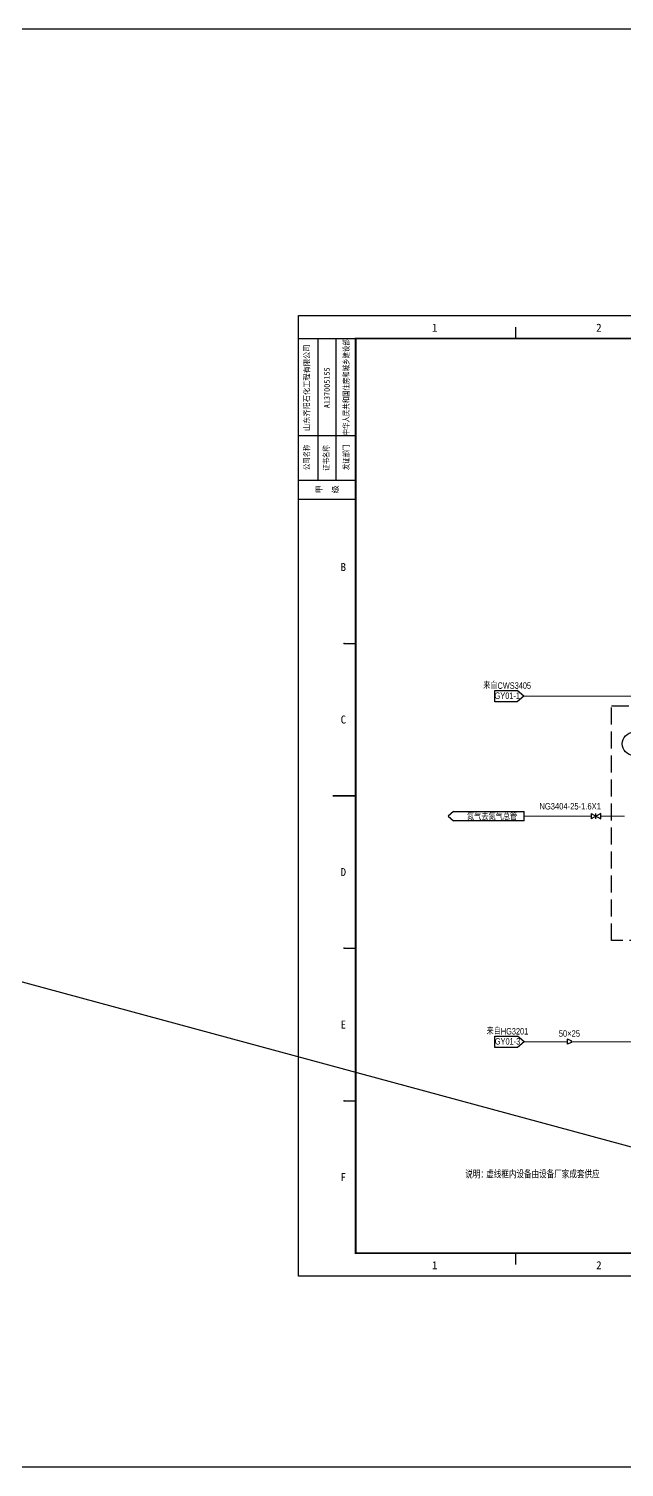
# Model space of a CAD drawing. Header units: millimetres. Extents: x 9671 to 25689, y -17516 to -2951.
# Drawn here: x 24263 to 24524, y -3580 to -2951 of the extents above; entities that cross this region are included whole.
import ezdxf
from ezdxf.enums import TextEntityAlignment as Align

# ---------------------------------------------------------------- set-up
doc = ezdxf.new("R2010")
doc.units = ezdxf.units.MM
doc.linetypes.add('DASH', pattern=[0.35, 0.25, -0.1])
for name, color, linetype in [('sb', 2, 'Continuous'), ('图框', 4, 'Continuous'), ('均压线', 7, 'BALANCE_LINE')]:
    doc.layers.add(name, color=color, linetype=linetype)
doc.layers.add('放空气管', color=7, linetype='o_LINE', lineweight=30)
doc.styles.add('QSDI', font='SimSun.ttf', dxfattribs={"width": 0.8})
doc.styles.add('XUE 100', font='vcadtxt1.shx', dxfattribs={"width": 0.85, "bigfont": 'vcadhz.shx'})
doc.styles.add('标准绘图汉字', font='VCADTXT1', dxfattribs={"width": 0.8, "bigfont": 'VCADHZ'})
doc.linetypes.add('BALANCE_LINE', pattern='A,12.7,-1.54,["||",Standard,S=1.54,R=0,X=-0.635,Y=-0.635],-1.54', length=15.78)
doc.linetypes.add('o_LINE', pattern='A,0.5,-0.2,["o",Standard,S=0.1,R=0,X=-0.1,Y=-0.05],-0.2', length=0.9)

# ---------------------------------------------------------------- blocks, each defined once
blk = doc.blocks.new('2#图框，横')
for p, q in [((7777.69, 0), (7777.69, 420)), ((7777.69, 420), (8371.69, 420)), ((8371.69, 420), (8371.69, 0)), ((7872.57, 415), (7872.57, 410)), ((7942.44, 415), (7942.44, 410)), ((8012.32, 415), (8012.32, 410)), ((8152.07, 415), (8152.07, 410)), ((8221.94, 415), (8221.94, 410)), ((8291.82, 415), (8291.82, 410)), ((8361.69, 343.33), (8366.69, 343.33)), ((8371.69, 0), (8371.69, 297)), ((7797.69, 276.67), (7802.69, 276.67)), ((8361.69, 276.67), (8366.69, 276.67)), ((7797.69, 143.33), (7802.69, 143.33)), ((8361.69, 143.33), (8366.69, 143.33)), ((7797.69, 76.67), (7802.69, 76.67)), ((8361.69, 76.67), (8366.69, 76.67)), ((7872.57, 10), (7872.57, 5)), ((7942.44, 10), (7942.44, 5)), ((8012.32, 10), (8012.32, 5)), ((8152.07, 10), (8152.07, 5)), ((8221.94, 10), (8221.94, 5)), ((8291.82, 10), (8291.82, 5)), ((8371.69, 0), (7777.69, 0)), ((7951.69, 0), (8371.69, 0))]:
    blk.add_line(p, q)
for points, const_width in [([(8082.19, 410), (8082.19, 420)], 0.8), ([(8082.19, 410), (8082.19, 420)], 0.5), ([(7802.69, 210), (7792.69, 210)], 0.8), ([(7792.69, 210), (7802.69, 210)], 0.5), ([(8361.69, 210), (8371.69, 210)], 0.8), ([(8361.69, 210), (8371.69, 210)], 0.5), ([(8082.19, 10), (8082.19, 0)], 0.8), ([(8082.19, 10), (8082.19, 0)], 0.5)]:
    blk.add_lwpolyline(points, dxfattribs=dict(const_width=const_width))
blk.add_lwpolyline([(7802.69, 10, 1, 1, 0), (7802.69, 410, 0.6, 0.6, 0), (8361.69, 410, 0.6, 0.6, 0), (8361.69, 10, 0.6, 0.6, 0)], format="xyseb", close=True)
for p in [(7797.69, 276.67), (7797.69, 210), (7797.69, 143.33), (7797.69, 76.67)]:
    blk.add_point(p)
at = {"style": 'QSDI'}
for s, p in [('1', (7836.11, 412.98)), ('2', (7907.86, 412.98)), ('3', (7979.61, 412.98)), ('4', (8051.36, 412.98)), ('5', (8123.11, 412.98)), ('6', (8194.86, 412.98)), ('7', (8266.61, 412.98)), ('8', (8338.36, 412.98)), ('A', (8365.11, 375.02)), ('B', (7796.11, 308.32)), ('B', (8365.11, 308.32)), ('C', (7796.11, 241.62)), ('C', (8365.11, 241.62)), ('D', (7796.11, 174.92)), ('D', (8365.11, 174.92)), ('E', (7796.11, 108.22)), ('E', (8365.11, 108.22)), ('F', (7796.11, 41.52)), ('F', (8365.11, 41.52)), ('1', (7836.11, 2.98)), ('2', (7907.86, 2.98)), ('3', (7979.61, 2.98)), ('4', (8051.36, 2.98)), ('5', (8123.11, 2.98)), ('6', (8194.86, 2.98)), ('7', (8266.61, 2.98)), ('8', (8338.36, 2.98))]:
    blk.add_text(s, height=3.5, dxfattribs=at).set_placement(p)
blk = doc.blocks.new('1#图框 附件栏')
for p, q in [((1378.65, 584.25), (1403.65, 584.25)), ((1387.17, 584), (1387.17, 522.12)), ((1394.92, 584), (1394.92, 522.12)), ((1403.65, 541.68), (1378.65, 541.68)), ((1403.65, 522.12), (1378.65, 522.12)), ((1378.65, 514), (1403.65, 514))]:
    blk.add_line(p, q)
blk.add_point((1403.65, 522.12))
at = {"style": 'QSDI'}
for tag, width, p in [('山东齐阳石化工程有限公司', 0.9, (1382.24, 562.69)), ('中华人民共和国住房和城乡建设部', 0.8, (1399.49, 562.92)), ('公司名称', 0.8, (1382.24, 532.28)), ('证书名称', 0.8, (1390.78, 531.97)), ('发证部门', 0.8, (1399.49, 532.28))]:
    blk.add_attdef(tag, text='', height=2.5, rotation=90, dxfattribs=dict(at, width=width)).set_placement(p, align=Align.MIDDLE_CENTER)
for tag, p in [('A237005152', (1391.09, 562.69)), ('乙', (1387.68, 518.28)), ('级', (1394.76, 518.28))]:
    blk.add_attdef(tag, text='', height=2.5, rotation=90, dxfattribs=at).set_placement(p, align=Align.MIDDLE_CENTER)

msp = doc.modelspace()

# ---------------------------------------------------------------- linework, layer by layer
at = {"layer": 'sb', "color": 4}
msp.add_line((22720.71, -2950.5), (25043.94, -3579.58), dxfattribs=at)
msp.add_lwpolyline([(22720.71, -2950.5), (25043.94, -2950.5), (25043.94, -3579.58), (22720.71, -3579.58)], close=True, dxfattribs=at)
at = {"layer": 'sb', "linetype": 'DASH', "ltscale": 30}
msp.add_lwpolyline([(24518.12, -3246.54), (24554.47, -3246.54), (24554.47, -3349.26), (24518.12, -3349.26)], close=True, dxfattribs=at)
at = {"layer": '图框', "color": 2}
for p, q in [((24466.96, -3244.81), (24466.96, -3239.87)), ((24466.96, -3239.87), (24476.84, -3239.87)), ((24476.84, -3244.81), (24466.96, -3244.81)), ((24479.67, -3242.34), (24476.84, -3239.87)), ((24479.67, -3242.34), (24476.84, -3244.81)), ((24509.14, -3293.62), (24509.14, -3296.09)), ((24513.38, -3293.62), (24509.14, -3296.09)), ((24509.14, -3293.62), (24513.38, -3296.09)), ((24511.26, -3296.09), (24511.26, -3293.62)), ((24513.38, -3296.09), (24513.38, -3293.62)), ((24467.07, -3395.97), (24467.07, -3391.03)), ((24467.07, -3391.03), (24476.96, -3391.03)), ((24476.96, -3395.97), (24467.07, -3395.97)), ((24479.79, -3393.5), (24476.96, -3391.03)), ((24479.79, -3393.5), (24476.96, -3395.97)), ((24498.67, -3392.44), (24498.67, -3394.56)), ((24500.52, -3393.1), (24498.67, -3392.44)), ((24500.52, -3393.9), (24498.67, -3394.56)), ((24500.52, -3393.9), (24500.52, -3393.1))]:
    msp.add_line(p, q, dxfattribs=at)
at = {"layer": '均压线', "linetype": 'ByBlock', "ltscale": 200}
for p, q in [((24448.96, -3292.76), (24446.55, -3294.86)), ((24446.55, -3294.86), (24448.96, -3296.95)), ((24479.79, -3296.95), (24479.79, -3292.76))]:
    msp.add_line(p, q, dxfattribs=at)
for points in [[(24448.96, -3292.76), (24479.79, -3292.76)], [(24479.79, -3296.95), (24448.96, -3296.95)]]:
    msp.add_lwpolyline(points, dxfattribs=at)
at = {"layer": '放空气管', "linetype": 'ByBlock', "ltscale": 200, "const_width": 0.5}
for points in [[(24648.8, -3258.99), (24648.8, -3242.34), (24479.67, -3242.34)], [(24509.14, -3294.86), (24479.79, -3294.86)], [(24523.79, -3294.86), (24513.38, -3294.86)], [(24498.67, -3393.5), (24479.79, -3393.5)], [(24614.58, -3393.5), (24500.52, -3393.5)]]:
    msp.add_lwpolyline(points, dxfattribs=at)
at = {"layer": '放空气管', "color": 7, "linetype": 'ByBlock', "ltscale": 200}
msp.add_circle((24527.7, -3263.22, -41.05), 5, dxfattribs=at)

# ---------------------------------------------------------------- block references
msp.add_blockref('2#图框，横', (16603.48, -3495.96))
msp.add_blockref('1#图框 附件栏', (23002.52, -3670.2)).add_auto_attribs({'乙': '甲', '级': '级', '公司名称': '公司名称', '证书名称': '证书名称', '发证部门': '发证部门', '山东齐阳石化工程有限公司': '山东齐阳石化工程有限公司', 'A237005152': 'A137005155', '中华人民共和国住房和城乡建设部': '中华人民共和国住房和城乡建设部'})

# ---------------------------------------------------------------- texts
at = {"layer": '图框', "color": 7, "attachment_point": 1, "style": '标准绘图汉字'}
for s, insert, char_height, width in [('说明：', (24454.11, -3450.07), 3.178, 2851.3784), ('虚线框内设备由设备厂家成套供应', (24463.26, -3449.99), 3.1784, 5218.5908)]:
    msp.add_mtext(s, dxfattribs=dict(at, insert=insert, char_height=char_height, width=width))
at = {"layer": '放空气管', "linetype": 'ByBlock', "ltscale": 200, "style": 'XUE 100', "width": 0.85}
msp.add_text('50×25', height=2.825, dxfattribs=at).set_placement((24494.98, -3391.3))
at = {"layer": '放空气管', "linetype": 'ByBlock', "ltscale": 200, "insert": (24486.51, -3289.11), "char_height": 2.8252, "width": 2851.3784, "attachment_point": 1, "style": 'XUE 100'}
msp.add_mtext('NG3404-25-1.6X1', dxfattribs=at)
at = {"layer": '放空气管', "linetype": 'ByBlock', "ltscale": 200, "style": 'XUE 100', "width": 0.85}
for tag, p in [('来自CWS3405', (24472.4, -3237.75)), ('GY01-1', (24472.47, -3242.17)), ('氮气去氮气总管', (24465.84, -3295.15)), ('来自HG3201', (24472.52, -3388.92)), ('GY01-3', (24472.59, -3393.33))]:
    msp.add_attdef(tag, text='', height=2.83, dxfattribs=at).set_placement(p, align=Align.MIDDLE_CENTER)

doc.saveas('drawing.dxf')
